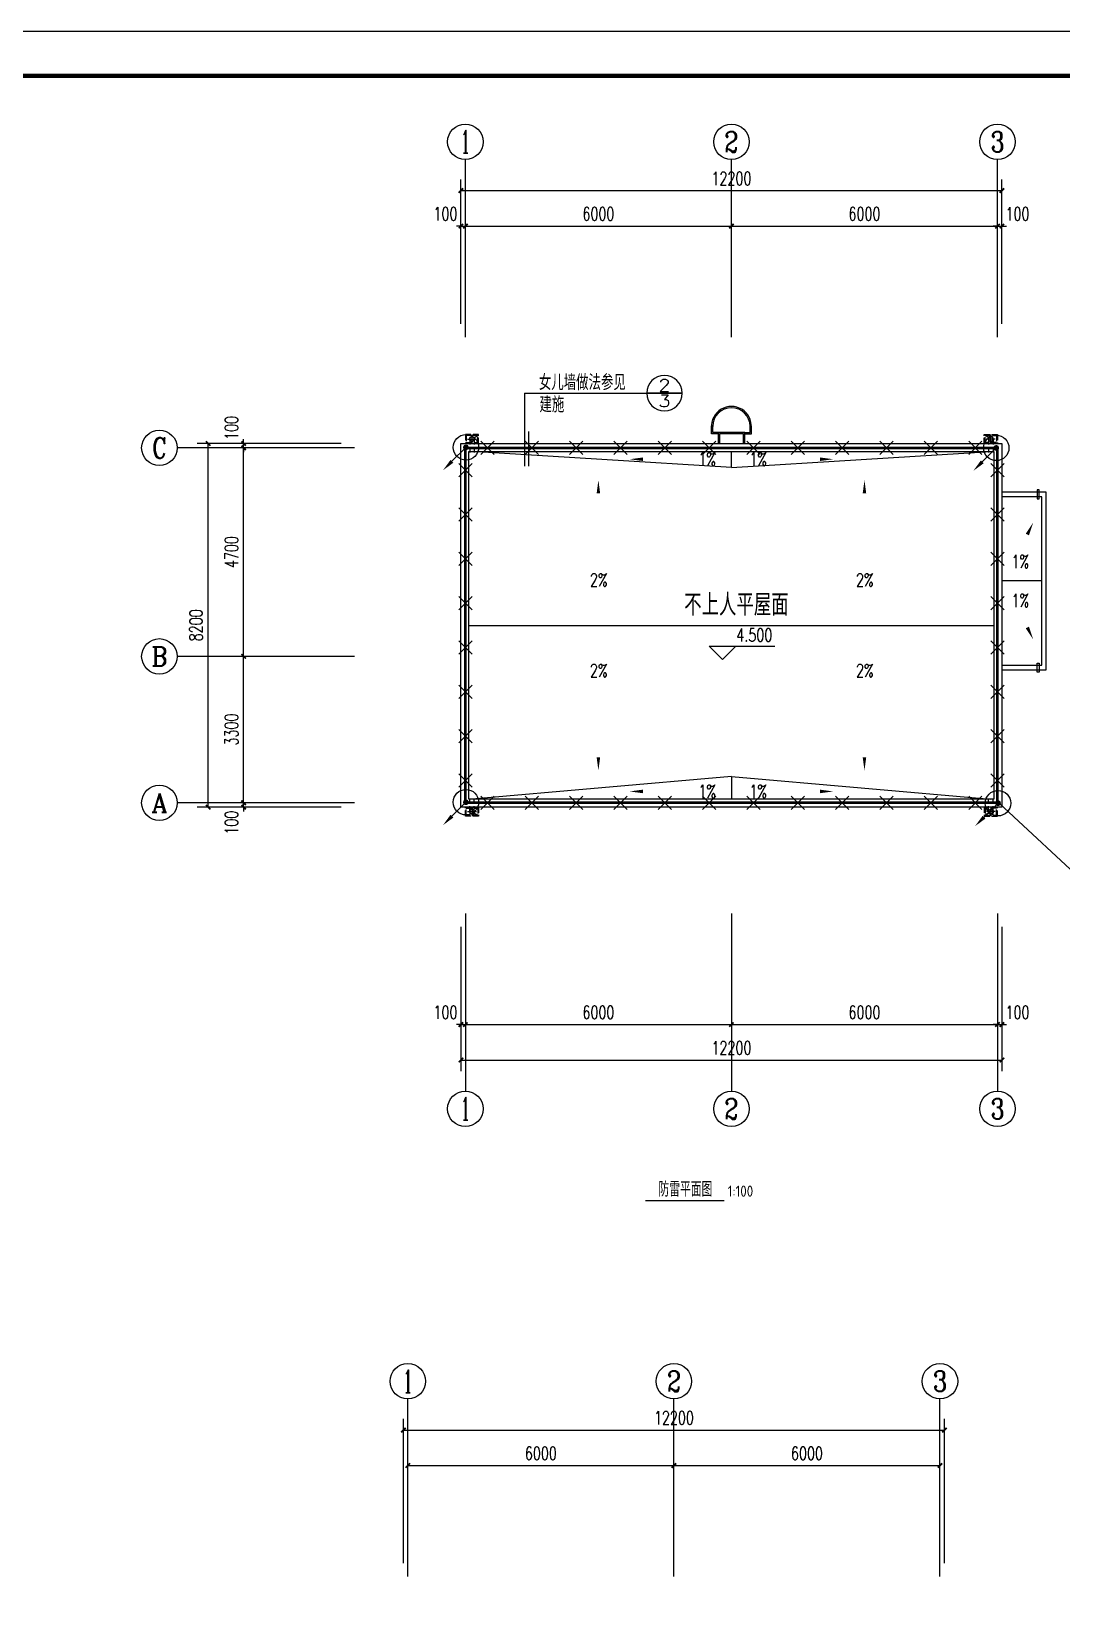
# Model space of a CAD drawing. Extents: x 5394041 to 5729212, y -433068 to -301615.
# Drawn here: x 5506274 to 5529501, y -397078 to -361551 of the extents above; entities that cross this region are included whole.
import ezdxf
from ezdxf.enums import TextEntityAlignment as Align

# ---------------------------------------------------------------- set-up
doc = ezdxf.new("R2010")
doc.units = 0
doc.header["$LTSCALE"] = 1000
doc.header["$MEASUREMENT"] = 0
doc.linetypes.add('CONTINOUS', pattern=[0])
doc.linetypes.add('DASH_50', pattern=[0.175, 0.125, -0.05])
doc.layers.get('0').update_dxf_attribs({"linetype": 'CONTINUOUS'})
doc.layers.get('Defpoints').update_dxf_attribs({"linetype": 'CONTINUOUS'})
doc.layers.add('_0', color=7, linetype='CONTINUOUS', lineweight=25)
for name, color, linetype in [('AXIS_TEXT', 7, 'CONTINUOUS'), ('DOTE', 252, 'CONTINUOUS'), ('LAYER1', 143, 'CONTINUOUS'), ('LWIRE', 4, 'CONTINUOUS'), ('PUB_TITLE', 4, 'CONTINUOUS'), ('WINDOW', 4, 'CONTINUOUS'), ('WIRE-避雷', 4, 'CONTINUOUS'), ('建筑底图', 251, 'CONTINUOUS')]:
    doc.layers.add(name, color=color, linetype=linetype)
doc.styles.add('_HZTXT', font='txt.shx', dxfattribs={"width": 0.8, "bigfont": 'HZTXT.shx'})
doc.styles.add('_TCH_AXIS', font='COMPLEX', dxfattribs={"bigfont": 'GBCBIG'})
doc.styles.add('_TCH_DIM', font='SIMPLEX', dxfattribs={"bigfont": 'GBCBIG'})
doc.styles.add('_TCH_DIM_T3', font='SIMPLEX', dxfattribs={"width": 0.705882, "bigfont": 'GBCBIG'})
doc.styles.add('COMP', font='COMPLEX', dxfattribs={"bigfont": 'hztxt'})
doc.styles.add('COMPLEX', font='COMPLEX')
doc.styles.get("Standard").update_dxf_attribs({"font": 'GBENOR', "bigfont": 'GBCBIG'})
doc.dimstyles.new('_TCH_ARCH&&100', dxfattribs={"dimtxt": 297.5, "dimasz": 100, "dimexe": 250, "dimexo": 300, "dimgap": 126.25, "dimtad": 1, "dimdec": 0, "dimzin": 0, "dimdsep": 46, "dimtxsty": '_TCH_DIM_T3', "dimblk": 'ARCHTICK', "dimcen": 0.09, "dimclrt": 7, "dimazin": 2, "dimtfac": 1, "dimtdec": 0, "dimtix": 1, "dimtmove": 2, "dimatfit": 3, "dimfxl": 0, "dimtolj": 1, "dimtzin": 0, "dimarcsym": 0})

# ---------------------------------------------------------------- blocks, each defined once
blk = doc.blocks.new('$TelecSys$00000009')
for p, q in [((-0.5, 0.5), (0.5, -0.5)), ((0.5, 0.5), (-0.5, -0.5))]:
    blk.add_line(p, q)
blk = doc.blocks.new('$TelecSys$00000080')
for p, q in [((-0.7, -0.7), (0, 0)), ((0.104, 0.104), (0.104, 0.104)), ((-0.104, -0.104), (-0.104, -0.104))]:
    blk.add_line(p, q)
at = {"const_width": 0.142}
blk.add_lwpolyline([(0.071, 0, 1), (-0.071, 0, 1)], format="xyb", close=True, dxfattribs=at)
blk.add_solid([(-0.63, -0.77), (-0.77, -0.63), (-1.15, -1.15)])
at = {"width": 0.8, "flags": 9}
blk.add_attdef('A', (0, 0), '', height=0.00002, rotation=180, dxfattribs=at)
blk = doc.blocks.new('_INDEX')
blk.add_line((-0.5, 0), (0.5, 0))
blk.add_circle((0, 0), 0.5)
at = {"style": 'COMP'}
for tag, width, p, p2 in [('1', 2.333333, (-0.17, 0.05), (0.17, 0.05)), ('-', 1.166667, (-0.17, -0.39), (0.17, -0.39))]:
    blk.add_attdef(tag, text='', height=0.34, dxfattribs=dict(at, width=width)).set_placement(p, p2, align=Align.FIT)
blk = doc.blocks.new('A$C05153518')
at = {"layer": 'LAYER1'}
h = blk.add_hatch(color=256, dxfattribs=at)
edge = h.paths.add_edge_path()
edge.add_ellipse((200, 200), major_axis=(77.8, 77.8), ratio=1, start_angle=315, end_angle=405, ccw=False)
edge.add_line((310, 200), (300, 200))
edge.add_ellipse((200, 200), major_axis=(-70.7, 70.7), ratio=1, start_angle=225, end_angle=315)
edge.add_line((200, 300), (200, 310))
edge = h.paths.add_edge_path()
edge.add_line((200, 310), (200, 300))
edge.add_ellipse((200, 200), major_axis=(70.7, 70.7), ratio=1, start_angle=45, end_angle=135)
edge.add_line((100, 200), (90, 200))
edge.add_ellipse((200, 200), major_axis=(-77.8, 77.8), ratio=1, start_angle=-45, end_angle=45, ccw=False)
edge = h.paths.add_edge_path()
edge.add_line((90, 200), (100, 200))
edge.add_ellipse((200, 200), major_axis=(-70.7, 70.7), ratio=1, start_angle=45, end_angle=135)
edge.add_line((200, 100), (200, 90))
edge.add_ellipse((200, 200), major_axis=(77.8, 77.8), ratio=1, start_angle=135, end_angle=225, ccw=False)
edge = h.paths.add_edge_path()
edge.add_line((300, 200), (310, 200))
edge.add_ellipse((200, 200), major_axis=(-77.8, 77.8), ratio=1, start_angle=135, end_angle=225, ccw=False)
edge.add_line((200, 90), (200, 100))
edge.add_ellipse((200, 200), major_axis=(70.7, 70.7), ratio=1, start_angle=225, end_angle=315)
h = blk.add_hatch(color=256, dxfattribs=at)
edge = h.paths.add_edge_path()
edge.add_ellipse((200, 200), major_axis=(77.8, 77.8), ratio=1, start_angle=315, end_angle=405, ccw=False)
edge.add_line((310, 200), (300, 200))
edge.add_ellipse((200, 200), major_axis=(-70.7, 70.7), ratio=1, start_angle=225, end_angle=315)
edge.add_line((200, 300), (200, 310))
edge = h.paths.add_edge_path()
edge.add_line((200, 310), (200, 300))
edge.add_ellipse((200, 200), major_axis=(70.7, 70.7), ratio=1, start_angle=45, end_angle=135)
edge.add_line((100, 200), (90, 200))
edge.add_ellipse((200, 200), major_axis=(-77.8, 77.8), ratio=1, start_angle=-45, end_angle=45, ccw=False)
edge = h.paths.add_edge_path()
edge.add_line((90, 200), (100, 200))
edge.add_ellipse((200, 200), major_axis=(-70.7, 70.7), ratio=1, start_angle=45, end_angle=135)
edge.add_line((200, 100), (200, 90))
edge.add_ellipse((200, 200), major_axis=(77.8, 77.8), ratio=1, start_angle=135, end_angle=225, ccw=False)
edge = h.paths.add_edge_path()
edge.add_line((300, 200), (310, 200))
edge.add_ellipse((200, 200), major_axis=(-77.8, 77.8), ratio=1, start_angle=135, end_angle=225, ccw=False)
edge.add_line((200, 90), (200, 100))
edge.add_ellipse((200, 200), major_axis=(70.7, 70.7), ratio=1, start_angle=225, end_angle=315)
at = {"layer": 'DOTE'}
for p, q in [((400, 200), (0, 200)), ((200, 400), (200, 0)), ((200, 400), (200, 0)), ((200, 400), (200, 0))]:
    blk.add_line(p, q, dxfattribs=at)
at = {"layer": 'LAYER1'}
for radius in [110, 110, 100, 100]:
    blk.add_circle((200, 200), radius, dxfattribs=at)
blk = doc.blocks.new('A$C395401BF')
at = {"layer": 'LAYER1', "xscale": -0.5, "yscale": 0.5, "zscale": 0.5, "rotation": 180}
blk.add_blockref('A$C05153518', (0, 200), dxfattribs=at)
blk = doc.blocks.new('34343434')
at = {"layer": 'DOTE'}
blk.add_line((57410, 27919), (57410, 28119), dxfattribs=at)
at = {"layer": 'LAYER1', "linetype": 'DASH_50'}
for p, q in [((57410, 28069), (57070, 28069)), ((57436, 28062), (57490, 28149)), ((57410, 27969), (57070, 27969))]:
    blk.add_line(p, q, dxfattribs=at)
for points in [[(57310, 27869), (57310, 28169), (57510, 28169), (57510, 27869)], [(57330, 27889), (57330, 28149), (57490, 28149), (57490, 27889)]]:
    blk.add_lwpolyline(points, close=True, dxfattribs=at)
at = {"layer": 'LAYER1', "linetype": 'CONTINOUS'}
blk.add_circle((57410, 28019), 50, dxfattribs=at)
at = {"rotation": 270}
blk.add_blockref('A$C395401BF', (57310, 28119), dxfattribs=at)
blk = doc.blocks.new('_ArchTick')
at = {"color": 0, "linetype": 'ByBlock', "const_width": 0.4}
blk.add_lwpolyline([(-0.5, -0.5), (0.5, 0.5)], dxfattribs=at)
blk = doc.blocks.new('*D464')
at = {"layer": 'Defpoints', "color": 0, "transparency": 16777216}
for p in [(5515958, -381437), (5528158, -381437), (5528158, -384737)]:
    blk.add_point(p, dxfattribs=at)
at = {"layer": '建筑底图', "color": 0, "lineweight": -2, "transparency": 16777216}
for p, q in [((5515958, -381737), (5515958, -384987)), ((5528158, -381737), (5528158, -384987)), ((5515958, -384737), (5528158, -384737))]:
    blk.add_line(p, q, dxfattribs=at)
at = {"layer": '建筑底图', "color": 0, "lineweight": -2, "transparency": 16777216, "xscale": 100, "yscale": 100, "zscale": 100, "rotation": 180}
blk.add_blockref('_ArchTick', (5515958, -384737), dxfattribs=at)
at = {"layer": '建筑底图', "color": 0, "lineweight": -2, "transparency": 16777216, "xscale": 100, "yscale": 100, "zscale": 100}
blk.add_blockref('_ArchTick', (5528158, -384737), dxfattribs=at)
at = {"layer": '建筑底图', "color": 7, "transparency": 16777216, "insert": (5522058, -384462), "char_height": 297.5, "attachment_point": 5, "style": '_TCH_DIM_T3'}
blk.add_mtext('\\A1;12200', dxfattribs=at)
blk = doc.blocks.new('*D465')
at = {"layer": 'Defpoints', "color": 0, "transparency": 16777216}
for p in [(5515958, -381437), (5516058, -381437), (5516058, -383937)]:
    blk.add_point(p, dxfattribs=at)
at = {"layer": '建筑底图', "color": 0, "lineweight": -2, "transparency": 16777216}
for p, q in [((5515958, -381737), (5515958, -384187)), ((5516058, -381737), (5516058, -384187)), ((5515958, -383937), (5515858, -383937)), ((5515958, -383937), (5516058, -383937)), ((5516058, -383937), (5516158, -383937))]:
    blk.add_line(p, q, dxfattribs=at)
at = {"layer": '建筑底图', "color": 0, "lineweight": -2, "transparency": 16777216, "xscale": 100, "yscale": 100, "zscale": 100}
blk.add_blockref('_ArchTick', (5515958, -383937), dxfattribs=at)
at = {"layer": '建筑底图', "color": 0, "lineweight": -2, "transparency": 16777216, "xscale": 100, "yscale": 100, "zscale": 100, "rotation": 180}
blk.add_blockref('_ArchTick', (5516058, -383937), dxfattribs=at)
at = {"layer": '建筑底图', "color": 7, "transparency": 16777216, "insert": (5515608, -383662), "char_height": 297.5, "attachment_point": 5, "style": '_TCH_DIM_T3'}
blk.add_mtext('\\A1;100', dxfattribs=at)
blk = doc.blocks.new('*D466')
at = {"layer": 'Defpoints', "color": 0, "transparency": 16777216}
for p in [(5516058, -381437), (5522058, -381437), (5522058, -383937)]:
    blk.add_point(p, dxfattribs=at)
at = {"layer": '建筑底图', "color": 0, "lineweight": -2, "transparency": 16777216}
for p, q in [((5516058, -381737), (5516058, -384187)), ((5522058, -381737), (5522058, -384187)), ((5516058, -383937), (5522058, -383937))]:
    blk.add_line(p, q, dxfattribs=at)
at = {"layer": '建筑底图', "color": 0, "lineweight": -2, "transparency": 16777216, "xscale": 100, "yscale": 100, "zscale": 100, "rotation": 180}
blk.add_blockref('_ArchTick', (5516058, -383937), dxfattribs=at)
at = {"layer": '建筑底图', "color": 0, "lineweight": -2, "transparency": 16777216, "xscale": 100, "yscale": 100, "zscale": 100}
blk.add_blockref('_ArchTick', (5522058, -383937), dxfattribs=at)
at = {"layer": '建筑底图', "color": 7, "transparency": 16777216, "insert": (5519058, -383662), "char_height": 297.5, "attachment_point": 5, "style": '_TCH_DIM_T3'}
blk.add_mtext('\\A1;6000', dxfattribs=at)
blk = doc.blocks.new('*D467')
at = {"layer": 'Defpoints', "color": 0, "transparency": 16777216}
for p in [(5522058, -381437), (5528058, -381437), (5528058, -383937)]:
    blk.add_point(p, dxfattribs=at)
at = {"layer": '建筑底图', "color": 0, "lineweight": -2, "transparency": 16777216}
for p, q in [((5522058, -381737), (5522058, -384187)), ((5528058, -381737), (5528058, -384187)), ((5522058, -383937), (5528058, -383937))]:
    blk.add_line(p, q, dxfattribs=at)
at = {"layer": '建筑底图', "color": 0, "lineweight": -2, "transparency": 16777216, "xscale": 100, "yscale": 100, "zscale": 100, "rotation": 180}
blk.add_blockref('_ArchTick', (5522058, -383937), dxfattribs=at)
at = {"layer": '建筑底图', "color": 0, "lineweight": -2, "transparency": 16777216, "xscale": 100, "yscale": 100, "zscale": 100}
blk.add_blockref('_ArchTick', (5528058, -383937), dxfattribs=at)
at = {"layer": '建筑底图', "color": 7, "transparency": 16777216, "insert": (5525058, -383662), "char_height": 297.5, "attachment_point": 5, "style": '_TCH_DIM_T3'}
blk.add_mtext('\\A1;6000', dxfattribs=at)
blk = doc.blocks.new('*D468')
at = {"layer": 'Defpoints', "color": 0, "transparency": 16777216}
for p in [(5528058, -381437), (5528158, -381437), (5528158, -383937)]:
    blk.add_point(p, dxfattribs=at)
at = {"layer": '建筑底图', "color": 0, "lineweight": -2, "transparency": 16777216}
for p, q in [((5528058, -381737), (5528058, -384187)), ((5528158, -381737), (5528158, -384187)), ((5528058, -383937), (5527958, -383937)), ((5528058, -383937), (5528158, -383937)), ((5528158, -383937), (5528258, -383937))]:
    blk.add_line(p, q, dxfattribs=at)
at = {"layer": '建筑底图', "color": 0, "lineweight": -2, "transparency": 16777216, "xscale": 100, "yscale": 100, "zscale": 100}
blk.add_blockref('_ArchTick', (5528058, -383937), dxfattribs=at)
at = {"layer": '建筑底图', "color": 0, "lineweight": -2, "transparency": 16777216, "xscale": 100, "yscale": 100, "zscale": 100, "rotation": 180}
blk.add_blockref('_ArchTick', (5528158, -383937), dxfattribs=at)
at = {"layer": '建筑底图', "color": 7, "transparency": 16777216, "insert": (5528508, -383662), "char_height": 297.5, "attachment_point": 5, "style": '_TCH_DIM_T3'}
blk.add_mtext('\\A1;100', dxfattribs=at)
blk = doc.blocks.new('*D469')
at = {"layer": 'Defpoints', "color": 0, "transparency": 16777216}
for p in [(5528158, -365137), (5515958, -368437), (5528158, -368437)]:
    blk.add_point(p, dxfattribs=at)
at = {"layer": '建筑底图', "color": 0, "lineweight": -2, "transparency": 16777216}
for p, q in [((5515958, -368137), (5515958, -364887)), ((5515958, -365137), (5528158, -365137)), ((5528158, -368137), (5528158, -364887))]:
    blk.add_line(p, q, dxfattribs=at)
at = {"layer": '建筑底图', "color": 0, "lineweight": -2, "transparency": 16777216, "xscale": 100, "yscale": 100, "zscale": 100, "rotation": 180}
blk.add_blockref('_ArchTick', (5515958, -365137), dxfattribs=at)
at = {"layer": '建筑底图', "color": 0, "lineweight": -2, "transparency": 16777216, "xscale": 100, "yscale": 100, "zscale": 100}
blk.add_blockref('_ArchTick', (5528158, -365137), dxfattribs=at)
at = {"layer": '建筑底图', "color": 7, "transparency": 16777216, "insert": (5522058, -364862), "char_height": 297.5, "attachment_point": 5, "style": '_TCH_DIM_T3'}
blk.add_mtext('\\A1;12200', dxfattribs=at)
blk = doc.blocks.new('*D470')
at = {"layer": 'Defpoints', "color": 0, "transparency": 16777216}
for p in [(5516058, -365937), (5515958, -368437), (5516058, -368437)]:
    blk.add_point(p, dxfattribs=at)
at = {"layer": '建筑底图', "color": 0, "lineweight": -2, "transparency": 16777216}
for p, q in [((5515958, -368137), (5515958, -365687)), ((5516058, -368137), (5516058, -365687)), ((5515958, -365937), (5515858, -365937)), ((5515958, -365937), (5516058, -365937)), ((5516058, -365937), (5516158, -365937))]:
    blk.add_line(p, q, dxfattribs=at)
at = {"layer": '建筑底图', "color": 0, "lineweight": -2, "transparency": 16777216, "xscale": 100, "yscale": 100, "zscale": 100}
blk.add_blockref('_ArchTick', (5515958, -365937), dxfattribs=at)
at = {"layer": '建筑底图', "color": 0, "lineweight": -2, "transparency": 16777216, "xscale": 100, "yscale": 100, "zscale": 100, "rotation": 180}
blk.add_blockref('_ArchTick', (5516058, -365937), dxfattribs=at)
at = {"layer": '建筑底图', "color": 7, "transparency": 16777216, "insert": (5515608, -365662), "char_height": 297.5, "attachment_point": 5, "style": '_TCH_DIM_T3'}
blk.add_mtext('\\A1;100', dxfattribs=at)
blk = doc.blocks.new('*D471')
at = {"layer": 'Defpoints', "color": 0, "transparency": 16777216}
for p in [(5522058, -365937), (5516058, -368437), (5522058, -368437)]:
    blk.add_point(p, dxfattribs=at)
at = {"layer": '建筑底图', "color": 0, "lineweight": -2, "transparency": 16777216}
for p, q in [((5516058, -368137), (5516058, -365687)), ((5522058, -368137), (5522058, -365687)), ((5516058, -365937), (5522058, -365937))]:
    blk.add_line(p, q, dxfattribs=at)
at = {"layer": '建筑底图', "color": 0, "lineweight": -2, "transparency": 16777216, "xscale": 100, "yscale": 100, "zscale": 100, "rotation": 180}
blk.add_blockref('_ArchTick', (5516058, -365937), dxfattribs=at)
at = {"layer": '建筑底图', "color": 0, "lineweight": -2, "transparency": 16777216, "xscale": 100, "yscale": 100, "zscale": 100}
blk.add_blockref('_ArchTick', (5522058, -365937), dxfattribs=at)
at = {"layer": '建筑底图', "color": 7, "transparency": 16777216, "insert": (5519058, -365662), "char_height": 297.5, "attachment_point": 5, "style": '_TCH_DIM_T3'}
blk.add_mtext('\\A1;6000', dxfattribs=at)
blk = doc.blocks.new('*D472')
at = {"layer": 'Defpoints', "color": 0, "transparency": 16777216}
for p in [(5528058, -365937), (5522058, -368437), (5528058, -368437)]:
    blk.add_point(p, dxfattribs=at)
at = {"layer": '建筑底图', "color": 0, "lineweight": -2, "transparency": 16777216}
for p, q in [((5522058, -368137), (5522058, -365687)), ((5528058, -368137), (5528058, -365687)), ((5522058, -365937), (5528058, -365937))]:
    blk.add_line(p, q, dxfattribs=at)
at = {"layer": '建筑底图', "color": 0, "lineweight": -2, "transparency": 16777216, "xscale": 100, "yscale": 100, "zscale": 100, "rotation": 180}
blk.add_blockref('_ArchTick', (5522058, -365937), dxfattribs=at)
at = {"layer": '建筑底图', "color": 0, "lineweight": -2, "transparency": 16777216, "xscale": 100, "yscale": 100, "zscale": 100}
blk.add_blockref('_ArchTick', (5528058, -365937), dxfattribs=at)
at = {"layer": '建筑底图', "color": 7, "transparency": 16777216, "insert": (5525058, -365662), "char_height": 297.5, "attachment_point": 5, "style": '_TCH_DIM_T3'}
blk.add_mtext('\\A1;6000', dxfattribs=at)
blk = doc.blocks.new('*D473')
at = {"layer": 'Defpoints', "color": 0, "transparency": 16777216}
for p in [(5528158, -365937), (5528058, -368437), (5528158, -368437)]:
    blk.add_point(p, dxfattribs=at)
at = {"layer": '建筑底图', "color": 0, "lineweight": -2, "transparency": 16777216}
for p, q in [((5528058, -368137), (5528058, -365687)), ((5528158, -368137), (5528158, -365687)), ((5528058, -365937), (5527958, -365937)), ((5528058, -365937), (5528158, -365937)), ((5528158, -365937), (5528258, -365937))]:
    blk.add_line(p, q, dxfattribs=at)
at = {"layer": '建筑底图', "color": 0, "lineweight": -2, "transparency": 16777216, "xscale": 100, "yscale": 100, "zscale": 100}
blk.add_blockref('_ArchTick', (5528058, -365937), dxfattribs=at)
at = {"layer": '建筑底图', "color": 0, "lineweight": -2, "transparency": 16777216, "xscale": 100, "yscale": 100, "zscale": 100, "rotation": 180}
blk.add_blockref('_ArchTick', (5528158, -365937), dxfattribs=at)
at = {"layer": '建筑底图', "color": 7, "transparency": 16777216, "insert": (5528508, -365662), "char_height": 297.5, "attachment_point": 5, "style": '_TCH_DIM_T3'}
blk.add_mtext('\\A1;100', dxfattribs=at)
blk = doc.blocks.new('*D474')
at = {"layer": 'Defpoints', "color": 0, "transparency": 16777216}
for p in [(5510258, -370837), (5513558, -370837), (5513558, -379037)]:
    blk.add_point(p, dxfattribs=at)
at = {"layer": '建筑底图', "color": 0, "lineweight": -2, "transparency": 16777216}
for p, q in [((5513258, -370837), (5510008, -370837)), ((5510258, -379037), (5510258, -370837)), ((5513258, -379037), (5510008, -379037))]:
    blk.add_line(p, q, dxfattribs=at)
at = {"layer": '建筑底图', "color": 0, "lineweight": -2, "transparency": 16777216, "xscale": 100, "yscale": 100, "zscale": 100}
for p, rotation in [((5510258, -370837), 90), ((5510258, -379037), 270)]:
    blk.add_blockref('_ArchTick', p, dxfattribs=dict(at, rotation=rotation))
at = {"layer": '建筑底图', "color": 7, "transparency": 16777216, "insert": (5509983, -374937), "char_height": 297.5, "attachment_point": 5, "rotation": 90, "style": '_TCH_DIM_T3'}
blk.add_mtext('\\A1;8200', dxfattribs=at)
blk = doc.blocks.new('*D475')
at = {"layer": 'Defpoints', "color": 0, "transparency": 16777216}
for p in [(5511058, -378937), (5513558, -378937), (5513558, -379037)]:
    blk.add_point(p, dxfattribs=at)
at = {"layer": '建筑底图', "color": 0, "lineweight": -2, "transparency": 16777216}
for p, q in [((5513258, -378937), (5510808, -378937)), ((5513258, -379037), (5510808, -379037)), ((5511058, -378937), (5511058, -378837)), ((5511058, -379037), (5511058, -378937)), ((5511058, -379037), (5511058, -379137))]:
    blk.add_line(p, q, dxfattribs=at)
at = {"layer": '建筑底图', "color": 0, "lineweight": -2, "transparency": 16777216, "xscale": 100, "yscale": 100, "zscale": 100}
for p, rotation in [((5511058, -378937), 270), ((5511058, -379037), 90)]:
    blk.add_blockref('_ArchTick', p, dxfattribs=dict(at, rotation=rotation))
at = {"layer": '建筑底图', "color": 7, "transparency": 16777216, "insert": (5510783, -379387), "char_height": 297.5, "attachment_point": 5, "rotation": 90, "style": '_TCH_DIM_T3'}
blk.add_mtext('\\A1;100', dxfattribs=at)
blk = doc.blocks.new('*D476')
at = {"layer": 'Defpoints', "color": 0, "transparency": 16777216}
for p in [(5511058, -375637), (5513558, -375637), (5513558, -378937)]:
    blk.add_point(p, dxfattribs=at)
at = {"layer": '建筑底图', "color": 0, "lineweight": -2, "transparency": 16777216}
for p, q in [((5513258, -375637), (5510808, -375637)), ((5511058, -378937), (5511058, -375637)), ((5513258, -378937), (5510808, -378937))]:
    blk.add_line(p, q, dxfattribs=at)
at = {"layer": '建筑底图', "color": 0, "lineweight": -2, "transparency": 16777216, "xscale": 100, "yscale": 100, "zscale": 100}
for p, rotation in [((5511058, -375637), 90), ((5511058, -378937), 270)]:
    blk.add_blockref('_ArchTick', p, dxfattribs=dict(at, rotation=rotation))
at = {"layer": '建筑底图', "color": 7, "transparency": 16777216, "insert": (5510783, -377287), "char_height": 297.5, "attachment_point": 5, "rotation": 90, "style": '_TCH_DIM_T3'}
blk.add_mtext('\\A1;3300', dxfattribs=at)
blk = doc.blocks.new('*D477')
at = {"layer": 'Defpoints', "color": 0, "transparency": 16777216}
for p in [(5511058, -370937), (5513558, -370937), (5513558, -375637)]:
    blk.add_point(p, dxfattribs=at)
at = {"layer": '建筑底图', "color": 0, "lineweight": -2, "transparency": 16777216}
for p, q in [((5513258, -370937), (5510808, -370937)), ((5511058, -375637), (5511058, -370937)), ((5513258, -375637), (5510808, -375637))]:
    blk.add_line(p, q, dxfattribs=at)
at = {"layer": '建筑底图', "color": 0, "lineweight": -2, "transparency": 16777216, "xscale": 100, "yscale": 100, "zscale": 100}
for p, rotation in [((5511058, -370937), 90), ((5511058, -375637), 270)]:
    blk.add_blockref('_ArchTick', p, dxfattribs=dict(at, rotation=rotation))
at = {"layer": '建筑底图', "color": 7, "transparency": 16777216, "insert": (5510783, -373287), "char_height": 297.5, "attachment_point": 5, "rotation": 90, "style": '_TCH_DIM_T3'}
blk.add_mtext('\\A1;4700', dxfattribs=at)
blk = doc.blocks.new('*D478')
at = {"layer": 'Defpoints', "color": 0, "transparency": 16777216}
for p in [(5511058, -370837), (5513558, -370837), (5513558, -370937)]:
    blk.add_point(p, dxfattribs=at)
at = {"layer": '建筑底图', "color": 0, "lineweight": -2, "transparency": 16777216}
for p, q in [((5513258, -370837), (5510808, -370837)), ((5511058, -370837), (5511058, -370737)), ((5511058, -370937), (5511058, -370837)), ((5513258, -370937), (5510808, -370937)), ((5511058, -370937), (5511058, -371037))]:
    blk.add_line(p, q, dxfattribs=at)
at = {"layer": '建筑底图', "color": 0, "lineweight": -2, "transparency": 16777216, "xscale": 100, "yscale": 100, "zscale": 100}
for p, rotation in [((5511058, -370837), 270), ((5511058, -370937), 90)]:
    blk.add_blockref('_ArchTick', p, dxfattribs=dict(at, rotation=rotation))
at = {"layer": '建筑底图', "color": 7, "transparency": 16777216, "insert": (5510783, -370487), "char_height": 297.5, "attachment_point": 5, "rotation": 90, "style": '_TCH_DIM_T3'}
blk.add_mtext('\\A1;100', dxfattribs=at)
blk = doc.blocks.new('_AXISO')
blk.add_circle((0, 0), 0.5)
at = {"layer": 'AXIS_TEXT', "style": 'COMPLEX', "width": 1.041667}
blk.add_attdef('A', text='', height=0.56, dxfattribs=at).set_placement((-0.25, -0.28), (0.25, -0.28), align=Align.FIT)
blk = doc.blocks.new('*D568')
at = {"layer": 'Defpoints', "color": 0, "transparency": 16777216}
for p in [(5526861, -393078), (5514661, -396378), (5526861, -396378)]:
    blk.add_point(p, dxfattribs=at)
at = {"layer": '建筑底图', "color": 0, "lineweight": -2, "transparency": 16777216}
for p, q in [((5514661, -396078), (5514661, -392828)), ((5526861, -396078), (5526861, -392828)), ((5514661, -393078), (5526861, -393078))]:
    blk.add_line(p, q, dxfattribs=at)
at = {"layer": '建筑底图', "color": 0, "lineweight": -2, "transparency": 16777216, "xscale": 100, "yscale": 100, "zscale": 100, "rotation": 180}
blk.add_blockref('_ArchTick', (5514661, -393078), dxfattribs=at)
at = {"layer": '建筑底图', "color": 0, "lineweight": -2, "transparency": 16777216, "xscale": 100, "yscale": 100, "zscale": 100}
blk.add_blockref('_ArchTick', (5526861, -393078), dxfattribs=at)
at = {"layer": '建筑底图', "color": 7, "transparency": 16777216, "insert": (5520761, -392803), "char_height": 297.5, "attachment_point": 5, "style": '_TCH_DIM_T3'}
blk.add_mtext('\\A1;12200', dxfattribs=at)
blk = doc.blocks.new('*D569')
at = {"layer": 'Defpoints', "color": 0, "transparency": 16777216}
for p in [(5520761, -393878), (5514761, -396378), (5520761, -396378)]:
    blk.add_point(p, dxfattribs=at)
at = {"layer": '建筑底图', "color": 0, "lineweight": -2, "transparency": 16777216}
for p, q in [((5514761, -396078), (5514761, -393628)), ((5520761, -396078), (5520761, -393628)), ((5514761, -393878), (5520761, -393878))]:
    blk.add_line(p, q, dxfattribs=at)
at = {"layer": '建筑底图', "color": 0, "lineweight": -2, "transparency": 16777216, "xscale": 100, "yscale": 100, "zscale": 100, "rotation": 180}
blk.add_blockref('_ArchTick', (5514761, -393878), dxfattribs=at)
at = {"layer": '建筑底图', "color": 0, "lineweight": -2, "transparency": 16777216, "xscale": 100, "yscale": 100, "zscale": 100}
blk.add_blockref('_ArchTick', (5520761, -393878), dxfattribs=at)
at = {"layer": '建筑底图', "color": 7, "transparency": 16777216, "insert": (5517761, -393603), "char_height": 297.5, "attachment_point": 5, "style": '_TCH_DIM_T3'}
blk.add_mtext('\\A1;6000', dxfattribs=at)
blk = doc.blocks.new('*D570')
at = {"layer": 'Defpoints', "color": 0, "transparency": 16777216}
for p in [(5526761, -393878), (5520761, -396378), (5526761, -396378)]:
    blk.add_point(p, dxfattribs=at)
at = {"layer": '建筑底图', "color": 0, "lineweight": -2, "transparency": 16777216}
for p, q in [((5520761, -396078), (5520761, -393628)), ((5526761, -396078), (5526761, -393628)), ((5520761, -393878), (5526761, -393878))]:
    blk.add_line(p, q, dxfattribs=at)
at = {"layer": '建筑底图', "color": 0, "lineweight": -2, "transparency": 16777216, "xscale": 100, "yscale": 100, "zscale": 100, "rotation": 180}
blk.add_blockref('_ArchTick', (5520761, -393878), dxfattribs=at)
at = {"layer": '建筑底图', "color": 0, "lineweight": -2, "transparency": 16777216, "xscale": 100, "yscale": 100, "zscale": 100}
blk.add_blockref('_ArchTick', (5526761, -393878), dxfattribs=at)
at = {"layer": '建筑底图', "color": 7, "transparency": 16777216, "insert": (5523761, -393603), "char_height": 297.5, "attachment_point": 5, "style": '_TCH_DIM_T3'}
blk.add_mtext('\\A1;6000', dxfattribs=at)

msp = doc.modelspace()

# ---------------------------------------------------------------- linework, layer by layer
at = {"color": 3}
for centre in [(5516070, -370925), (5528029.6, -370937.3), (5516070, -378925), (5528070, -378947.1)]:
    msp.add_circle(centre, 287, dxfattribs=at)
at = {"layer": '_0', "color": 3, "const_width": 35}
msp.add_lwpolyline([(5520112.6, -387906.7), (5521899.3, -387906.7)], dxfattribs=at)
at = {"layer": 'PUB_TITLE', "color": 4}
msp.add_lwpolyline([(5498674.7, -420950.6), (5582774.7, -420950.6), (5582774.7, -361550.6), (5498674.7, -361550.6)], close=True, dxfattribs=at)
at = {"layer": 'PUB_TITLE', "color": 4, "const_width": 100}
msp.add_lwpolyline([(5501174.7, -419950.6), (5581774.7, -419950.6), (5581774.7, -362550.6), (5501174.7, -362550.6)], close=True, dxfattribs=at)
at = {"layer": 'WINDOW', "color": 0}
msp.add_line((5528101.8, -378951), (5530123.9, -380834.2), dxfattribs=at)
at = {"layer": 'WIRE-避雷', "const_width": 60}
msp.add_lwpolyline([(5516057.7, -370937.3), (5528057.7, -370937.3), (5528057.7, -378937.3), (5516057.7, -378937.3), (5516057.7, -370937.3)], dxfattribs=at)
at = {"layer": '建筑底图'}
for p, q in [((5516057.7, -368437.3), (5516057.7, -364437.3)), ((5522057.7, -368437.3), (5522057.7, -364437.3)), ((5528057.7, -368437.3), (5528057.7, -364437.3)), ((5517392.7, -369702.9), (5517392.7, -371349.7)), ((5517392.7, -369702.9), (5520947, -369702.9)), ((5521608.7, -370617.3), (5521608.7, -370437.3)), ((5521637.7, -370587.3), (5521637.7, -370452.1)), ((5522477.7, -370587.3), (5522477.7, -370452.1)), ((5522506.7, -370617.3), (5522506.7, -370437.3)), ((5521757.7, -370617.3), (5521608.7, -370617.3)), ((5521757.7, -370587.3), (5521637.7, -370587.3)), ((5522357.7, -370587.3), (5522477.7, -370587.3)), ((5522357.7, -370617.3), (5522506.7, -370617.3)), ((5513557.7, -370937.3), (5509557.7, -370937.3)), ((5522057.7, -371382.8), (5516207.7, -371017.3)), ((5522057.7, -371382.8), (5527907.7, -371017.3)), ((5522057.7, -371382.8), (5522057.7, -371017.3)), ((5529057.7, -373937.3), (5528157.7, -373937.3)), ((5516137.7, -374937.3), (5527977.7, -374937.3)), ((5521854.6, -375708.9), (5521554.6, -375408.9)), ((5521554.6, -375408.9), (5523039.1, -375408.9)), ((5521854.6, -375708.9), (5522154.6, -375408.9)), ((5513557.7, -375637.3), (5509557.7, -375637.3)), ((5522057.7, -378341.9), (5516207.7, -378857.3)), ((5522057.7, -378341.9), (5527907.7, -378857.3)), ((5522057.7, -378341.9), (5522057.7, -378857.3)), ((5513557.7, -378937.3), (5509557.7, -378937.3)), ((5516057.7, -381437.3), (5516057.7, -385437.3)), ((5522057.7, -381437.3), (5522057.7, -385437.3)), ((5528057.7, -381437.3), (5528057.7, -385437.3)), ((5514760.7, -396378.4), (5514760.7, -392378.4)), ((5520760.7, -396378.4), (5520760.7, -392378.4)), ((5526760.7, -396378.4), (5526760.7, -392378.4))]:
    msp.add_line(p, q, dxfattribs=at)
at = {"layer": '建筑底图', "const_width": 30}
msp.add_lwpolyline([(5517485.8, -371355.1), (5517485.8, -370561.4)], dxfattribs=at)
at = {"layer": '建筑底图'}
for points in [[(5515957.7, -370837.3), (5528157.7, -370837.3), (5528157.7, -379037.3), (5515957.7, -379037.3)], [(5516137.7, -371017.3), (5527977.7, -371017.3), (5527977.7, -378857.3), (5516137.7, -378857.3)], [(5528949.3, -372082.7), (5528999.3, -372082.7), (5528999.3, -371882.7), (5528949.3, -371882.7)], [(5528949.3, -375791.9), (5528999.3, -375791.9), (5528999.3, -375991.9), (5528949.3, -375991.9)]]:
    msp.add_lwpolyline(points, close=True, dxfattribs=at)
for points in [[(5522357.7, -370837.3), (5522357.7, -370587.3), (5521757.7, -370587.3), (5521757.7, -370837.3)], [(5522327.7, -370837.3), (5522327.7, -370617.3), (5521787.7, -370617.3), (5521787.7, -370837.3)], [(5528157.7, -375937.3), (5529157.7, -375937.3), (5529157.7, -371937.3), (5528157.7, -371937.3)], [(5528157.7, -375837.3), (5529057.7, -375837.3), (5529057.7, -372037.3), (5528157.7, -372037.3)]]:
    msp.add_lwpolyline(points, dxfattribs=at)
for points in [[(5521213.2, -371193, 0, 0, 0), (5519761.5, -371193, 0, 80, 0), (5520061.5, -371193, 0, 0, 0)], [(5522902.2, -371193, 0, 0, 0), (5524353.9, -371193, 0, 80, 0), (5524053.9, -371193, 0, 0, 0)], [(5519057.7, -373661.9, 0, 0, 0), (5519057.7, -371665.2, 0, 80, 0), (5519057.7, -371965.2, 0, 0, 0)], [(5525057.7, -373661.9, 0, 0, 0), (5525057.7, -371665.2, 0, 80, 0), (5525057.7, -371965.2, 0, 0, 0)], [(5528556.6, -373245.3, 0, 0, 0), (5528862.4, -372619.7, 0, 80, 0), (5528730.6, -372889.2, 0, 0, 0)], [(5528556.6, -374629.3, 0, 0, 0), (5528862.4, -375255, 0, 80, 0), (5528730.6, -374985.5, 0, 0, 0)], [(5519057.7, -376212.7, 0, 0, 0), (5519057.7, -378209.5, 0, 80, 0), (5519057.7, -377909.5, 0, 0, 0)], [(5525057.7, -376212.7, 0, 0, 0), (5525057.7, -378209.5, 0, 80, 0), (5525057.7, -377909.5, 0, 0, 0)], [(5521213.2, -378681.6, 0, 0, 0), (5519761.5, -378681.6, 0, 80, 0), (5520061.5, -378681.6, 0, 0, 0)], [(5522902.2, -378681.6, 0, 0, 0), (5524353.9, -378681.6, 0, 80, 0), (5524053.9, -378681.6, 0, 0, 0)]]:
    msp.add_lwpolyline(points, format="xyseb", dxfattribs=at)
for radius, start, end in [(450, 356.17745, 183.82255), (420, 0, 180)]:
    msp.add_arc((5522057.7, -370452.1), radius, start, end, dxfattribs=at)

# ---------------------------------------------------------------- block references
at = {"layer": 'LWIRE', "xscale": 450, "yscale": 450, "zscale": 450}
for p in [(5516070, -370925), (5528029.6, -370937.3), (5516070, -378925), (5528070, -378947.1)]:
    msp.add_blockref('$TelecSys$00000080', p, dxfattribs=at)
at = {"layer": 'LWIRE', "color": 0, "xscale": 300, "yscale": 300, "zscale": 300}
for p in [(5516557.7, -370937.3), (5517557.7, -370937.3), (5518557.7, -370937.3), (5519557.7, -370937.3), (5520557.7, -370937.3), (5521557.7, -370937.3), (5522557.7, -370937.3), (5523557.7, -370937.3), (5524557.7, -370937.3), (5525557.7, -370937.3), (5526557.7, -370937.3), (5527557.7, -370937.3)]:
    msp.add_blockref('$TelecSys$00000009', p, dxfattribs=at)
for p, rotation in [((5516057.7, -371437.3), 90), ((5528057.7, -371437.3), 270), ((5516057.7, -372437.3), 90), ((5528057.7, -372437.3), 270), ((5516057.7, -373437.3), 90), ((5528057.7, -373437.3), 270), ((5516057.7, -374437.3), 90), ((5528057.7, -374437.3), 270), ((5516057.7, -375437.3), 90), ((5528057.7, -375437.3), 270), ((5516057.7, -376437.3), 90), ((5528057.7, -376437.3), 270), ((5516057.7, -377437.3), 90), ((5528057.7, -377437.3), 270), ((5516057.7, -378437.3), 90), ((5528057.7, -378437.3), 270), ((5516557.7, -378937.3), 180), ((5517557.7, -378937.3), 180), ((5518557.7, -378937.3), 180), ((5519557.7, -378937.3), 180), ((5520557.7, -378937.3), 180), ((5521557.7, -378937.3), 180), ((5522557.7, -378937.3), 180), ((5523557.7, -378937.3), 180), ((5524557.7, -378937.3), 180), ((5525557.7, -378937.3), 180), ((5526557.7, -378937.3), 180), ((5527557.7, -378937.3), 180)]:
    msp.add_blockref('$TelecSys$00000009', p, dxfattribs=dict(at, rotation=rotation))
at = {"layer": '建筑底图'}
ref = msp.add_blockref('_AXISO', (5516057.7, -364037.3), dxfattribs=dict(at, xscale=800, yscale=800, zscale=800))
ref.add_attrib('A', '1', dxfattribs={"layer": 'AXIS_TEXT', "color": 0, "height": 514.7, "style": '_TCH_AXIS'}).set_placement((5515947.4, -364294.7), (5516168, -364294.7), align=Align.FIT)
ref = msp.add_blockref('_AXISO', (5522057.7, -364037.3), dxfattribs=dict(at, xscale=800, yscale=800, zscale=800))
ref.add_attrib('A', '2', dxfattribs={"layer": 'AXIS_TEXT', "color": 0, "height": 465.9, "style": '_TCH_AXIS'}).set_placement((5521902.4, -364270.3), (5522213, -364270.3), align=Align.FIT)
ref = msp.add_blockref('_AXISO', (5528057.7, -364037.3), dxfattribs=dict(at, xscale=800, yscale=800, zscale=800))
ref.add_attrib('A', '3', dxfattribs={"layer": 'AXIS_TEXT', "color": 0, "height": 465.9, "style": '_TCH_AXIS'}).set_placement((5527902.4, -364270.3), (5528213, -364270.3), align=Align.FIT)
ref = msp.add_blockref('_INDEX', (5520547, -369702.9), dxfattribs=dict(at, xscale=-800, yscale=800, zscale=800))
ref.add_attrib('1', '2', dxfattribs={"layer": '0', "height": 272, "style": 'COMP', "width": 1.5}).set_placement((5520411, -369662.9), (5520683, -369662.9), align=Align.FIT)
ref.add_attrib('-', '3', dxfattribs={"layer": '0', "height": 272, "style": 'COMP', "width": 1.5}).set_placement((5520411, -370014.9), (5520683, -370014.9), align=Align.FIT)
ref = msp.add_blockref('_AXISO', (5509157.7, -370937.3), dxfattribs=dict(at, xscale=800, yscale=800, zscale=800))
ref.add_attrib('A', 'C', dxfattribs={"layer": 'AXIS_TEXT', "color": 0, "height": 455.7, "style": '_TCH_AXIS'}).set_placement((5508994.9, -371165.2), (5509320.4, -371165.2), align=Align.FIT)
at = {"layer": '建筑底图', "xscale": -1}
for p, rotation in [((5488188.5, -428147.3), 270), ((5555926.9, -321727.4), 90)]:
    msp.add_blockref('34343434', p, dxfattribs=dict(at, rotation=rotation))
at = {"layer": '建筑底图'}
for p, rotation in [((5555926.9, -428147.3), 90.00000000000001), ((5488188.5, -321727.4), 270)]:
    msp.add_blockref('34343434', p, dxfattribs=dict(at, rotation=rotation))
ref = msp.add_blockref('_AXISO', (5509157.7, -375637.3), dxfattribs=dict(at, xscale=800, yscale=800, zscale=800))
ref.add_attrib('A', 'B', dxfattribs={"layer": 'AXIS_TEXT', "color": 0, "height": 435.3, "style": '_TCH_AXIS'}).set_placement((5508981.5, -375855), (5509333.9, -375855), align=Align.FIT)
ref = msp.add_blockref('_AXISO', (5509157.7, -378937.3), dxfattribs=dict(at, xscale=800, yscale=800, zscale=800))
ref.add_attrib('A', 'A', dxfattribs={"layer": 'AXIS_TEXT', "color": 0, "height": 425.2, "style": '_TCH_AXIS'}).set_placement((5508975.5, -379149.9), (5509339.9, -379149.9), align=Align.FIT)
ref = msp.add_blockref('_AXISO', (5516057.7, -385837.3), dxfattribs=dict(at, xscale=800, yscale=800, zscale=800))
ref.add_attrib('A', '1', dxfattribs={"layer": 'AXIS_TEXT', "color": 0, "height": 514.7, "style": '_TCH_AXIS'}).set_placement((5515947.4, -386094.7), (5516168, -386094.7), align=Align.FIT)
ref = msp.add_blockref('_AXISO', (5522057.7, -385837.3), dxfattribs=dict(at, xscale=800, yscale=800, zscale=800))
ref.add_attrib('A', '2', dxfattribs={"layer": 'AXIS_TEXT', "color": 0, "height": 465.9, "style": '_TCH_AXIS'}).set_placement((5521902.4, -386070.3), (5522213, -386070.3), align=Align.FIT)
ref = msp.add_blockref('_AXISO', (5528057.7, -385837.3), dxfattribs=dict(at, xscale=800, yscale=800, zscale=800))
ref.add_attrib('A', '3', dxfattribs={"layer": 'AXIS_TEXT', "color": 0, "height": 465.9, "style": '_TCH_AXIS'}).set_placement((5527902.4, -386070.3), (5528213, -386070.3), align=Align.FIT)
ref = msp.add_blockref('_AXISO', (5514760.7, -391978.4), dxfattribs=dict(at, xscale=800, yscale=800, zscale=800))
ref.add_attrib('A', '1', dxfattribs={"layer": 'AXIS_TEXT', "color": 0, "height": 514.7, "style": '_TCH_AXIS'}).set_placement((5514650.4, -392235.8), (5514871, -392235.8), align=Align.FIT)
ref = msp.add_blockref('_AXISO', (5520760.7, -391978.4), dxfattribs=dict(at, xscale=800, yscale=800, zscale=800))
ref.add_attrib('A', '2', dxfattribs={"layer": 'AXIS_TEXT', "color": 0, "height": 465.9, "style": '_TCH_AXIS'}).set_placement((5520605.4, -392211.4), (5520916, -392211.4), align=Align.FIT)
ref = msp.add_blockref('_AXISO', (5526760.7, -391978.4), dxfattribs=dict(at, xscale=800, yscale=800, zscale=800))
ref.add_attrib('A', '3', dxfattribs={"layer": 'AXIS_TEXT', "color": 0, "height": 465.9, "style": '_TCH_AXIS'}).set_placement((5526605.4, -392211.4), (5526916, -392211.4), align=Align.FIT)

# ---------------------------------------------------------------- texts
at = {"layer": '_0'}
for s, height, p in [('防雷平面图', 337.59, (5520412.1, -387818.1)), ('1:100', 250, (5521974.6, -387818.1))]:
    msp.add_text(s, height=height, dxfattribs=at).set_placement(p)
at = {"layer": '建筑底图'}
for s, height, style, width, p in [('女儿墙做法参见', 350, '_HZTXT', 0.8, (5517716.2, -369635.8)), ('建施', 350, '_HZTXT', 0.8, (5517729, -370136.1)), ('1%', 297.5, '_TCH_DIM', 0.705882, (5521313.3, -371341.8)), ('1%', 297.5, '_TCH_DIM', 0.705882, (5522462.1, -371341.8)), ('1%', 297.5, '_TCH_DIM', 0.705882, (5528375.7, -373647.3)), ('2%', 297.5, '_TCH_DIM', 0.705882, (5518867.7, -374064.4)), ('2%', 297.5, '_TCH_DIM', 0.705882, (5524867.7, -374064.4)), ('不上人平屋面', 490.23, '_HZTXT', 0.8, (5520993.4, -374720.2)), ('1%', 297.5, '_TCH_DIM', 0.705882, (5528375.7, -374524.9)), ('4.500', 297.5, '_TCH_DIM', 0.705882, (5522169.1, -375303.9)), ('2%', 297.5, '_TCH_DIM', 0.705882, (5518867.7, -376107.7)), ('2%', 297.5, '_TCH_DIM', 0.705882, (5524867.7, -376107.7)), ('1%', 297.5, '_TCH_DIM', 0.705882, (5521313.3, -378830.4)), ('1%', 297.5, '_TCH_DIM', 0.705882, (5522462.1, -378830.4))]:
    msp.add_text(s, height=height, dxfattribs=dict(at, style=style, width=width)).set_placement(p)

# ---------------------------------------------------------------- dimensions: what is measured, and where the dimension line sits
for p1, p2, distance, picture, middle in [((5515957.7, -368437.3), (5528157.7, -368437.3), 3300, '*D469', (5522057.7, -364862.3)), ((5516057.7, -368437.3), (5522057.7, -368437.3), 2500, '*D471', (5519057.7, -365662.3)), ((5522057.7, -368437.3), (5528057.7, -368437.3), 2500, '*D472', (5525057.7, -365662.3)), ((5513557.7, -379037.3), (5513557.7, -370837.3), 3300, '*D474', (5509982.7, -374937.3)), ((5513557.7, -375637.3), (5513557.7, -370937.3), 2500, '*D477', (5510782.7, -373287.3)), ((5513557.7, -378937.3), (5513557.7, -375637.3), 2500, '*D476', (5510782.7, -377287.3)), ((5515957.7, -381437.3), (5528157.7, -381437.3), -3300, '*D464', (5522057.7, -384462.3)), ((5516057.7, -381437.3), (5522057.7, -381437.3), -2500, '*D466', (5519057.7, -383662.3)), ((5522057.7, -381437.3), (5528057.7, -381437.3), -2500, '*D467', (5525057.7, -383662.3)), ((5514660.7, -396378.4), (5526860.7, -396378.4), 3300, '*D568', (5520760.7, -392803.4)), ((5514760.7, -396378.4), (5520760.7, -396378.4), 2500, '*D569', (5517760.7, -393603.4)), ((5520760.7, -396378.4), (5526760.7, -396378.4), 2500, '*D570', (5523760.7, -393603.4))]:
    dim = msp.add_aligned_dim(p1=p1, p2=p2, distance=distance, dimstyle='_TCH_ARCH&&100', dxfattribs=at)
    dim.commit()
    dim.dimension.update_dxf_attribs({"geometry": picture, "text_midpoint": middle})
for base, p1, p2, angle, picture, middle in [((5516057.7, -365937.3), (5515957.7, -368437.3), (5516057.7, -368437.3), 0, '*D470', (5515607.7, -365662.3)), ((5528157.7, -365937.3), (5528057.7, -368437.3), (5528157.7, -368437.3), 0, '*D473', (5528507.7, -365662.3)), ((5511057.7, -370837.3), (5513557.7, -370937.3), (5513557.7, -370837.3), 90, '*D478', (5510782.7, -370487.3)), ((5511057.7, -378937.3), (5513557.7, -379037.3), (5513557.7, -378937.3), 90, '*D475', (5510782.7, -379387.3)), ((5516057.7, -383937.3), (5515957.7, -381437.3), (5516057.7, -381437.3), 0, '*D465', (5515607.7, -383662.3)), ((5528157.7, -383937.3), (5528057.7, -381437.3), (5528157.7, -381437.3), 0, '*D468', (5528507.7, -383662.3))]:
    dim = msp.add_linear_dim(base=base, p1=p1, p2=p2, angle=angle, dimstyle='_TCH_ARCH&&100', dxfattribs=at)
    dim.commit()
    dim.dimension.update_dxf_attribs({"geometry": picture, "text_midpoint": middle, "dimtype": 161})

doc.saveas('drawing.dxf')
